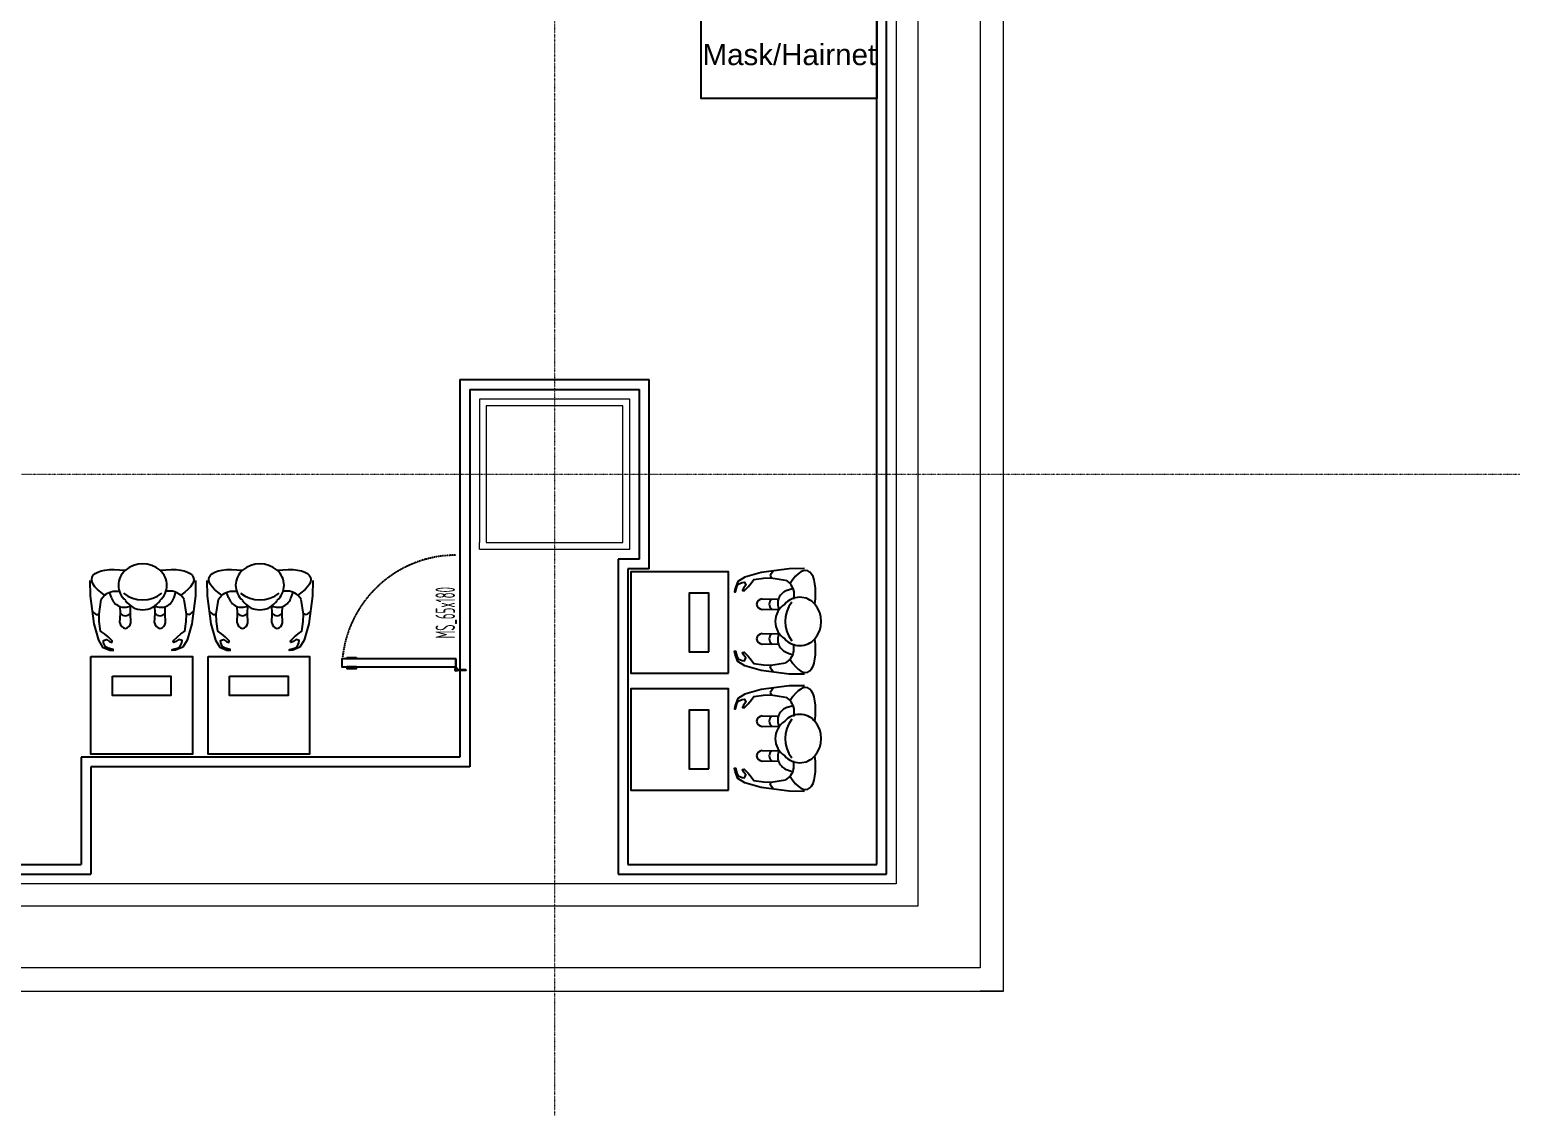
# Model space of a CAD drawing. Extents: x -32000 to 290600, y -111057 to 131250.
# Drawn here: x 258911 to 266500, y -3245 to 2279 of the extents above; entities that cross this region are included whole.
import ezdxf
from ezdxf.enums import TextEntityAlignment as Align

# ---------------------------------------------------------------- set-up
doc = ezdxf.new("R2010")
doc.units = 0
doc.header["$LTSCALE"] = 5
for name, pattern in [('H12PL3$0$JJP_三點線', [0.9, 0.3, -0.15, 0, -0.15, 0, -0.15, 0, -0.15]), ('H12PL3$0$JJP_虛線(退縮線、投影線、地下室範圍、非屬本工程、圖面分區)', [0.45, 0.3, -0.15]), ('XFDP30$0$HIDDEN', [0.3, 0.2, -0.1])]:
    doc.linetypes.add(name, pattern=pattern)
for name, color, linetype in [('H12PL3$0$A-WALL-EX', 252, 'Continuous'), ('H12PL3$0$A-WALL-IN', 252, 'Continuous'), ('H12PL3$0$S-COL', 252, 'Continuous'), ('H12PL3$0$S-GRID', 252, 'Continuous'), ('XFDP30$0$A-Door (50K)', 9, 'Continuous'), ('XFDP30$0$A-W-P1S (50K)', 9, 'Continuous'), ('XFDP30$0$B-BM', 9, 'Continuous'), ('XFDP30$0$B-Gowning room improvement', 15, 'Continuous'), ('XFDP30$0$MDT-3-MF-4', 8, 'Continuous')]:
    doc.layers.add(name, color=color, linetype=linetype)
doc.styles.add('XFDP30$0$AA-TXT', font='isocp.shx', dxfattribs={"width": 0.8, "bigfont": 'china.shx'})
doc.styles.add('XFDP30$0$shei', font='arial.ttf')

# ---------------------------------------------------------------- blocks, each defined once
blk = doc.blocks.new('XFDP30$0$Door-S65ab')
for p, q in [((8.79, 55.44), (8.79, 60.34)), ((8.79, 60.34), (9.59, 60.34)), ((9.59, 55.44), (8.79, 55.44)), ((9.59, 60.34), (9.59, 55.44))]:
    blk.add_line(p, q)
at = {"ltscale": 5}
blk.add_lwpolyline([(8.79, 4.34), (8.79, 62.94), (4.79, 62.94), (4.79, 4.34)], close=True, dxfattribs=at)
blk.add_lwpolyline([(4.79, 55.44), (4.79, 60.34), (3.99, 60.34), (3.99, 55.44)], close=True)
at = {"ltscale": 500}
for points in [[(3.25, -0.65), (3.25, 3.85), (3, 3.85), (3, -0.65)], [(8.49, 4.84), (3.99, 4.84), (3.99, 4.59), (8.49, 4.59)]]:
    blk.add_lwpolyline(points, close=True, dxfattribs=at)
at = {"linetype": 'XFDP30$0$HIDDEN', "ltscale": 0.1}
blk.add_arc((3.45, 4.39), 58.55, 0, 84.16667, dxfattribs=at)
at = {"ltscale": 500, "extrusion": (0, 0, -1)}
blk.add_ellipse((3.45, 4.39), major_axis=(-0.495, 0.495), ratio=1, start_param=5.497787, end_param=11.780972, dxfattribs=at)
at = {"color": 9, "style": 'XFDP30$0$AA-TXT', "width": 0.45}
blk.add_attdef('65X180', text='', height=10, dxfattribs=at).set_placement((32.5, 10), align=Align.MIDDLE_CENTER)
blk = doc.blocks.new('XFDP30$0$~caps masks')
at = {"layer": 'XFDP30$0$B-Gowning room improvement'}
blk.add_lwpolyline([(0, 450), (900, 450), (900, 0), (0, 0)], close=True, dxfattribs=at)
at = {"layer": 'XFDP30$0$B-Gowning room improvement', "style": 'XFDP30$0$shei'}
blk.add_text('Mask/Hairnet', height=108, dxfattribs=at).set_placement((8.1, 171.7))
blk = doc.blocks.new('XFDP30')
at = {"layer": 'XFDP30$0$A-W-P1S (50K)'}
for p, q in [((263300, -2050), (263300, 19850)), ((263250, -2000), (263250, 19800)), ((261115, 485), (261115, -1450)), ((261115, 485), (262085, 485)), ((262085, -485), (262085, 485)), ((261165, 435), (261165, -1500)), ((261165, 435), (262035, 435)), ((262035, -435), (262035, 435)), ((261925, -435), (261925, -2050)), ((262035, -435), (261925, -435)), ((261975, -485), (261975, -2000)), ((262085, -485), (261975, -485)), ((261115, -1450), (259175, -1450)), ((259175, -1450), (259175, -2000)), ((261165, -1500), (259225, -1500)), ((259225, -1500), (259225, -2050)), ((243650, -2000), (259175, -2000)), ((261975, -2000), (263250, -2000)), ((243600, -2050), (259225, -2050)), ((261925, -2050), (263300, -2050))]:
    blk.add_line(p, q, dxfattribs=at)
at = {"layer": 'XFDP30$0$B-BM'}
for points in [[(262490, -1020), (262490, -500), (261990, -500), (261990, -1020)], [(262390, -910), (262390, -610), (262290, -610), (262290, -910)], [(259225, -935), (259745, -935), (259745, -1435), (259225, -1435)], [(259825, -935), (260345, -935), (260345, -1435), (259825, -1435)], [(259335, -1035), (259635, -1035), (259635, -1135), (259335, -1135)], [(259935, -1035), (260235, -1035), (260235, -1135), (259935, -1135)], [(262490, -1620), (262490, -1100), (261990, -1100), (261990, -1620)], [(262390, -1510), (262390, -1210), (262290, -1210), (262290, -1510)]]:
    blk.add_lwpolyline(points, close=True, dxfattribs=at)
at = {"layer": 'XFDP30$0$MDT-3-MF-4'}
for p, q in [((262721.8, -495.5), (262704.9, -518)), ((262704.9, -518), (262709, -531.3)), ((262880.7, -484.1), (262801.7, -485)), ((259219.5, -544.3), (259220.4, -623.3)), ((259329.8, -631.4), (259320, -604.8)), ((259650.6, -631.4), (259660.4, -604.8)), ((259760.9, -544.3), (259760, -623.3)), ((259819.5, -544.3), (259820.4, -623.3)), ((259929.8, -631.4), (259920, -604.8)), ((260250.6, -631.4), (260260.4, -604.8)), ((260360.9, -544.3), (260360, -623.3)), ((262784.3, -542.7), (262805.7, -559.7)), ((262793.6, -594.4), (262820.2, -584.6)), ((259278, -640.7), (259295.1, -619.3)), ((259702.3, -640.7), (259685.3, -619.3)), ((259878, -640.7), (259895.1, -619.3)), ((260302.3, -640.7), (260285.3, -619.3)), ((259230.9, -703.2), (259253.4, -720.1)), ((259253.4, -720.1), (259266.7, -716)), ((259727, -720.1), (259713.7, -716)), ((259749.5, -703.2), (259727, -720.1)), ((259830.9, -703.2), (259853.4, -720.1)), ((259853.4, -720.1), (259866.7, -716)), ((260327, -720.1), (260313.7, -716)), ((260349.5, -703.2), (260327, -720.1)), ((262704.9, -991.6), (262709, -978.3)), ((262784.3, -967), (262805.7, -949.9)), ((262793.6, -915.2), (262820.2, -925)), ((262721.8, -1014.1), (262704.9, -991.6)), ((262880.7, -1025.5), (262801.7, -1024.6)), ((262721.8, -1095.5), (262704.9, -1118)), ((262704.9, -1118), (262709, -1131.3)), ((262880.7, -1084.1), (262801.7, -1085)), ((262784.3, -1142.7), (262805.7, -1159.7)), ((262793.6, -1194.4), (262820.2, -1184.6)), ((262793.6, -1515.2), (262820.2, -1525)), ((262704.9, -1591.6), (262709, -1578.3)), ((262721.8, -1614.1), (262704.9, -1591.6)), ((262784.3, -1567), (262805.7, -1549.9)), ((262880.7, -1625.5), (262801.7, -1624.6))]:
    blk.add_line(p, q, dxfattribs=at)
for points in [[(262801.7, -485), (262658.4, -503.8), (262574.6, -527.6), (262538.2, -549.8), (262524, -586.2), (262521.7, -603.2), (262526.9, -603.2), (262534.1, -577.3), (262540.3, -563.8), (262560, -554.5), (262572.4, -553.5), (262578.6, -569), (262567.2, -584.5), (262563.1, -595.9), (262571.3, -598), (262592, -577.3), (262606.5, -558.7), (262619.9, -539), (262670.1, -532.5), (262707.7, -531.1), (262782.9, -542.4)], [(259220.4, -623.3), (259239.2, -766.6), (259263, -850.4), (259285.1, -886.8), (259321.6, -901), (259338.6, -903.3), (259338.6, -898.1), (259312.7, -890.9), (259299.2, -884.7), (259289.9, -865), (259288.9, -852.6), (259304.4, -846.4), (259319.9, -857.8), (259331.3, -861.9), (259333.4, -853.7), (259312.7, -833), (259294.1, -818.5), (259274.4, -805.1), (259267.8, -754.9), (259266.5, -717.3), (259277.8, -642.1)], [(259373.5, -762.5), (259375.7, -712.5), (259374.4, -678.7)], [(259429.2, -762.5), (259427.1, -712.5), (259428.4, -674.9)], [(259551.1, -762.5), (259553.3, -712.5), (259551.9, -674.9)], [(259606.9, -762.5), (259604.7, -712.5), (259606, -678.6)], [(259760, -623.3), (259741.2, -766.6), (259717.4, -850.4), (259695.2, -886.8), (259658.8, -901), (259641.8, -903.3), (259641.8, -898.1), (259667.7, -890.9), (259681.2, -884.7), (259690.5, -865), (259691.5, -852.6), (259676, -846.4), (259660.5, -857.8), (259649.1, -861.9), (259647, -853.7), (259667.7, -833), (259686.3, -818.5), (259706, -805.1), (259712.5, -754.9), (259713.9, -717.3), (259702.6, -642.1)], [(259820.4, -623.3), (259839.2, -766.6), (259863, -850.4), (259885.1, -886.8), (259921.6, -901), (259938.6, -903.3), (259938.6, -898.1), (259912.7, -890.9), (259899.2, -884.7), (259889.9, -865), (259888.9, -852.6), (259904.4, -846.4), (259919.9, -857.8), (259931.3, -861.9), (259933.4, -853.7), (259912.7, -833), (259894.1, -818.5), (259874.4, -805.1), (259867.8, -754.9), (259866.5, -717.3), (259877.8, -642.1)], [(259973.5, -762.5), (259975.7, -712.5), (259974.4, -678.7)], [(260029.2, -762.5), (260027.1, -712.5), (260028.4, -674.9)], [(260151.1, -762.5), (260153.3, -712.5), (260151.9, -674.9)], [(260206.9, -762.5), (260204.7, -712.5), (260206, -678.6)], [(260360, -623.3), (260341.2, -766.6), (260317.4, -850.4), (260295.2, -886.8), (260258.8, -901), (260241.8, -903.3), (260241.8, -898.1), (260267.7, -890.9), (260281.2, -884.7), (260290.5, -865), (260291.5, -852.6), (260276, -846.4), (260260.5, -857.8), (260249.1, -861.9), (260247, -853.7), (260267.7, -833), (260286.3, -818.5), (260306, -805.1), (260312.5, -754.9), (260313.9, -717.3), (260302.6, -642.1)], [(262662.5, -638.1), (262712.5, -640.3), (262746.4, -639)], [(262662.5, -693.9), (262712.5, -691.7), (262750.1, -693.1)], [(262662.5, -815.8), (262712.5, -817.9), (262750.1, -816.6)], [(262801.7, -1024.6), (262658.4, -1005.8), (262574.6, -982), (262538.2, -959.9), (262524, -923.4), (262521.7, -906.4), (262526.9, -906.4), (262534.1, -932.3), (262540.3, -945.8), (262560, -955.1), (262572.4, -956.1), (262578.6, -940.6), (262567.2, -925.1), (262563.1, -913.7), (262571.3, -911.6), (262592, -932.3), (262606.5, -950.9), (262619.9, -970.6), (262670.1, -977.2), (262707.7, -978.5), (262782.9, -967.2)], [(262662.5, -871.5), (262712.5, -869.3), (262746.3, -870.6)], [(262801.7, -1085), (262658.4, -1103.8), (262574.6, -1127.6), (262538.2, -1149.8), (262524, -1186.2), (262521.7, -1203.2), (262526.9, -1203.2), (262534.1, -1177.3), (262540.3, -1163.8), (262560, -1154.5), (262572.4, -1153.5), (262578.6, -1169), (262567.2, -1184.5), (262563.1, -1195.9), (262571.3, -1198), (262592, -1177.3), (262606.5, -1158.7), (262619.9, -1139), (262670.1, -1132.5), (262707.7, -1131.1), (262782.9, -1142.4)], [(262662.5, -1238.1), (262712.5, -1240.3), (262746.4, -1239)], [(262662.5, -1293.9), (262712.5, -1291.7), (262750.1, -1293.1)], [(262662.5, -1415.8), (262712.5, -1417.9), (262750.1, -1416.6)], [(262801.7, -1624.6), (262658.4, -1605.8), (262574.6, -1582), (262538.2, -1559.9), (262524, -1523.4), (262521.7, -1506.4), (262526.9, -1506.4), (262534.1, -1532.3), (262540.3, -1545.8), (262560, -1555.1), (262572.4, -1556.1), (262578.6, -1540.6), (262567.2, -1525.1), (262563.1, -1513.7), (262571.3, -1511.6), (262592, -1532.3), (262606.5, -1550.9), (262619.9, -1570.6), (262670.1, -1577.2), (262707.7, -1578.5), (262782.9, -1567.2)], [(262662.5, -1471.5), (262712.5, -1469.3), (262746.3, -1470.6)]]:
    blk.add_lwpolyline(points, dxfattribs=at)
for centre, radius, start, end in [((259468.5, -569.3), 102.2, 131.04382, 228.95618), ((259490.2, -594.3), 135.3, 48.97816, 131.02184), ((259511.9, -569.3), 102.2, 311.04382, 48.95618), ((260068.5, -569.3), 102.2, 131.04382, 228.95618), ((260090.2, -594.3), 135.3, 48.97816, 131.02184), ((260111.9, -569.3), 102.2, 311.04382, 48.95618), ((262812.6, -661.7), 69.9, 105.76106, 206.6613), ((259397.1, -612.4), 69.9, 195.76106, 296.6613), ((259490.2, -483.7), 160.5, 232.02873, 307.97127), ((259490.2, -589), 105.8, 212.88495, 327.11505), ((259583.3, -612.4), 69.9, 243.3387, 344.23894), ((259997.1, -612.4), 69.9, 195.76106, 296.6613), ((260090.2, -483.7), 160.5, 232.02873, 307.97127), ((260090.2, -589), 105.8, 212.88495, 327.11505), ((260183.3, -612.4), 69.9, 243.3387, 344.23894), ((262668.5, -671.9), 34.4, 99.97707, 170.02293), ((262668.5, -660), 34.4, 189.97707, 260.02293), ((262731.7, -666), 32, 126.67686, 233.32314), ((262836, -754.8), 105.8, 122.88495, 237.11505), ((262855.7, -733.1), 102.2, 41.04382, 138.95618), ((262941.3, -754.8), 160.5, 142.02873, 217.97127), ((262830.7, -754.8), 135.3, 318.97816, 41.02184), ((259401.4, -693.3), 32, 216.67686, 323.32314), ((259579, -693.3), 32, 216.67686, 323.32314), ((260001.4, -693.3), 32, 216.67686, 323.32314), ((260179, -693.3), 32, 216.67686, 323.32314), ((259407.3, -756.5), 34.4, 189.97707, 260.02293), ((259395.4, -756.5), 34.4, 279.97707, 350.02293), ((259585, -756.5), 34.4, 189.97707, 260.02293), ((259573.1, -756.5), 34.4, 279.97707, 350.02293), ((260007.3, -756.5), 34.4, 189.97707, 260.02293), ((259995.4, -756.5), 34.4, 279.97707, 350.02293), ((260185, -756.5), 34.4, 189.97707, 260.02293), ((260173.1, -756.5), 34.4, 279.97707, 350.02293), ((262668.5, -849.6), 34.4, 99.97707, 170.02293), ((262731.7, -843.6), 32, 126.67686, 233.32314), ((262812.6, -847.9), 69.9, 153.3387, 254.23894), ((262668.5, -837.7), 34.4, 189.97707, 260.02293), ((262855.7, -776.5), 102.2, 221.04382, 318.95618), ((262812.6, -1261.7), 69.9, 105.76106, 206.6613), ((262668.5, -1271.9), 34.4, 99.97707, 170.02293), ((262668.5, -1260), 34.4, 189.97707, 260.02293), ((262731.7, -1266), 32, 126.67686, 233.32314), ((262836, -1354.8), 105.8, 122.88495, 237.11505), ((262855.7, -1333.1), 102.2, 41.04382, 138.95618), ((262941.3, -1354.8), 160.5, 142.02873, 217.97127), ((262830.7, -1354.8), 135.3, 318.97816, 41.02184), ((262668.5, -1449.6), 34.4, 99.97707, 170.02293), ((262731.7, -1443.6), 32, 126.67686, 233.32314), ((262812.6, -1447.9), 69.9, 153.3387, 254.23894), ((262668.5, -1437.7), 34.4, 189.97707, 260.02293), ((262855.7, -1376.5), 102.2, 221.04382, 318.95618)]:
    blk.add_arc(centre, radius, start, end, dxfattribs=at)
at = {"layer": 'XFDP30$0$MDT-3-MF-4', "extrusion": (0, 0, -1)}
for centre, major_axis, start_param, end_param in [((259478.6, -600.6), (248.5, -70.3), 2.296729, 4.298921), ((259501.8, -600.6), (-248.5, -70.3), 1.984264, 3.986456), ((260078.6, -600.6), (248.5, -70.3), 2.296729, 4.298921), ((260101.8, -600.6), (-248.5, -70.3), 1.984264, 3.986456)]:
    blk.add_ellipse(centre, major_axis=major_axis, ratio=0.35182, start_param=start_param, end_param=end_param, dxfattribs=at)
at = {"layer": 'XFDP30$0$MDT-3-MF-4'}
for centre, major_axis, start_param, end_param in [((262824.4, -743.2), (-70.3, -248.5), 1.984264, 3.986456), ((262824.4, -766.4), (-70.3, 248.5), 2.296729, 4.298921), ((262824.4, -1343.2), (-70.3, -248.5), 1.984264, 3.986456), ((262824.4, -1366.4), (-70.3, 248.5), 2.296729, 4.298921)]:
    blk.add_ellipse(centre, major_axis=major_axis, ratio=0.35182, start_param=start_param, end_param=end_param, dxfattribs=at)
for points in [[(259295.1, -619.3), (259326.1, -602.5), (259376.4, -601.6)], [(259685.3, -619.3), (259654.3, -602.5), (259603.9, -601.6)], [(259895.1, -619.3), (259926.1, -602.5), (259976.4, -601.6)], [(260285.3, -619.3), (260254.3, -602.5), (260203.9, -601.6)], [(262805.7, -559.7), (262822.5, -590.7), (262823.4, -641.1)], [(262805.7, -949.9), (262822.5, -918.9), (262823.4, -868.6)], [(262805.7, -1159.7), (262822.5, -1190.7), (262823.4, -1241.1)], [(262805.7, -1549.9), (262822.5, -1518.9), (262823.4, -1468.6)]]:
    blk.add_spline(points, degree=3, dxfattribs=at)
at = {"layer": 'XFDP30$0$A-Door (50K)', "xscale": 10, "yscale": 10, "zscale": 10, "rotation": 89.99999999999999}
blk.add_blockref('XFDP30$0$Door-S65ab', (261140, -1035), dxfattribs=at).add_auto_attribs({'65X180': 'MS_65x180'})
at = {"layer": 'XFDP30$0$B-Gowning room improvement', "lineweight": 30}
blk.add_blockref('XFDP30$0$~caps masks', (262350, 1925), dxfattribs=at)
blk = doc.blocks.new('H12PL3')
at = {"layer": 'H12PL3$0$A-WALL-EX', "linetype": 'H12PL3$0$JJP_虛線(退縮線、投影線、地下室範圍、非屬本工程、圖面分區)', "lineweight": 0}
for p, q in [((263900, -2530), (263900, 30380)), ((263900, -2650), (263900, -2530)), ((243220, -2650), (263780, -2650)), ((263780, -2650), (263900, -2650))]:
    blk.add_line(p, q, dxfattribs=at)
at = {"layer": 'H12PL3$0$A-WALL-EX', "linetype": 'H12PL3$0$JJP_虛線(退縮線、投影線、地下室範圍、非屬本工程、圖面分區)', "lineweight": 0, "flags": 128}
for points in [[(263900.03, -2650.03), (263900.03, 30500)], [(263780, 30380), (263780, -2530)], [(263780, 30380), (263780, -2530)], [(263900, -2650), (263900, 30380)], [(263780, -2530), (243220, -2530)], [(263780, -2530), (243220, -2530)], [(243099.97, -2650.03), (263900, -2650.03)], [(243100, -2650), (263780, -2650)], [(263900, -2650), (263780, -2650)], [(263900.03, -2650.03), (263900, -2650.03)]]:
    blk.add_lwpolyline(points, dxfattribs=at)
at = {"layer": 'H12PL3$0$A-WALL-EX', "lineweight": 0, "flags": 128}
for points in [[(263780, 21050), (263780, -2530)], [(263900, -2650), (263900, 21050)], [(263780, -2530), (243220, -2530)], [(243100, -2650), (263780, -2650)], [(263900, -2650), (263780, -2650)]]:
    blk.add_lwpolyline(points, dxfattribs=at)
at = {"layer": 'H12PL3$0$A-WALL-IN', "lineweight": 0, "flags": 128}
for points in [[(263350, 26150), (263350, -2100)], [(263462.5, -2100), (263462.5, 26150)], [(261215, 385), (261215, 350)], [(261950, 385), (261215, 385)], [(261985, 385), (261950, 385)], [(261985, -350), (261985, 385)], [(261215, 350), (261215, -350)], [(261215, -385), (261215, -350)], [(261985, -385), (261985, -350)], [(261215, -385), (261985, -385)], [(263350, -2100), (243550, -2100)], [(263462.5, -2212.5), (263462.5, -2100)], [(243550, -2212.5), (263462.5, -2212.5)]]:
    blk.add_lwpolyline(points, dxfattribs=at)
at = {"layer": 'H12PL3$0$S-COL', "lineweight": 0, "flags": 128}
blk.add_lwpolyline([(261250, -350), (261950, -350), (261950, 350), (261250, 350)], close=True, dxfattribs=at)
at = {"layer": 'H12PL3$0$S-GRID', "linetype": 'H12PL3$0$JJP_三點線', "lineweight": 0}
for p, q in [((261600, 128250), (261600, -28000)), ((-29000, 0), (289600, 0))]:
    blk.add_line(p, q, dxfattribs=at)
blk.add_blockref('XFDP30', (0, 0))

msp = doc.modelspace()

# ---------------------------------------------------------------- block references
msp.add_blockref('H12PL3', (0, 0))

doc.saveas('drawing.dxf')
